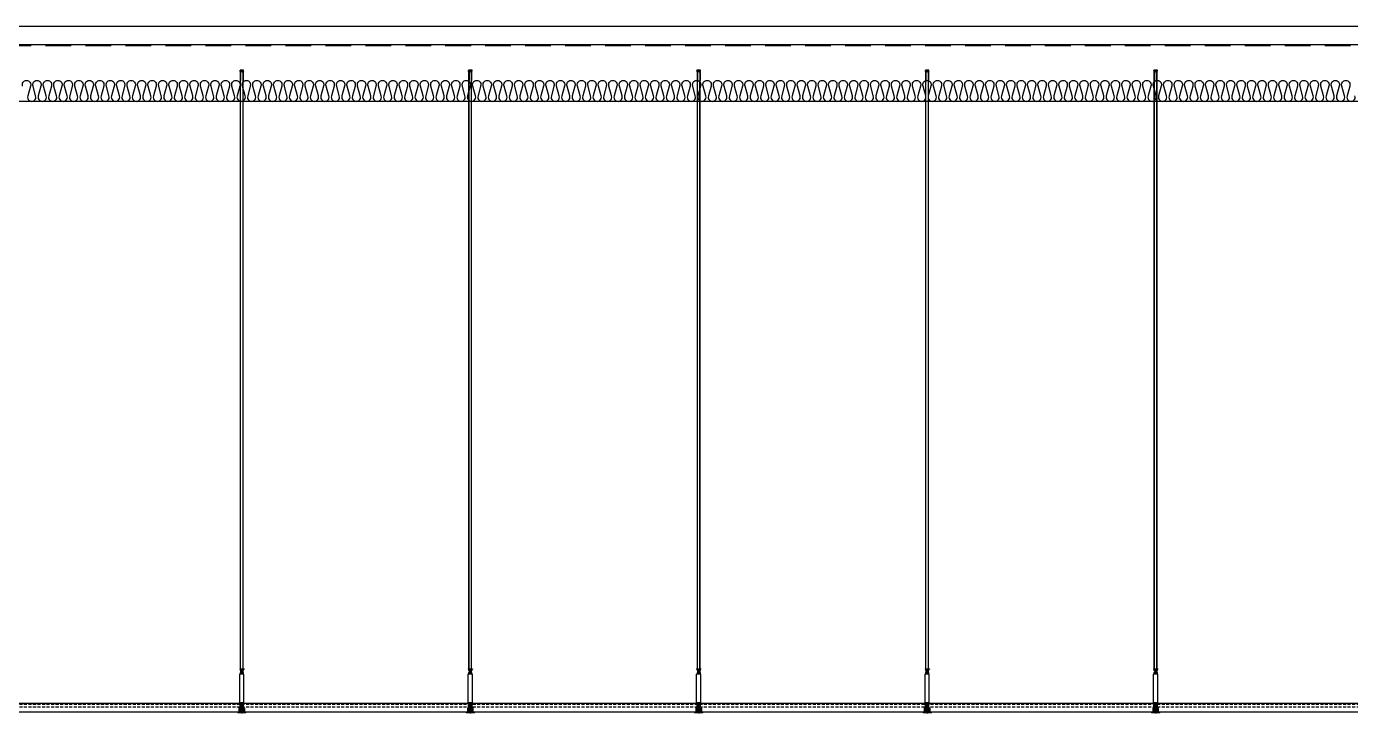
# Model space of a CAD drawing. Header units: millimetres. Extents: x 19868 to 801382, y -4805 to 85279.
# Drawn here: x 127798 to 134753, y 71371 to 74983 of the extents above; entities that cross this region are included whole.
import ezdxf

# ---------------------------------------------------------------- set-up
doc = ezdxf.new("R2010")
doc.units = ezdxf.units.MM
doc.header["$LTSCALE"] = 250
for name, pattern in [('A2', [8, 2, -2, 2, -2]), ('CENTER', [50.8, 31.75, -6.35, 6.35, -6.35]), ('CENTER2', [28.575, 19.05, -3.175, 3.175, -3.175]), ('HID', [2.8, 1.8, -1]), ('HIDDEN', [9.525, 6.35, -3.175])]:
    doc.linetypes.add(name, pattern=pattern)
for name, color, linetype in [('A-FIN-8', 8, 'Continuous'), ('A-HAT-WIREMESH', 9, 'g_mesh'), ('A-WP', 1, 'HID'), ('C-1', 252, 'Continuous'), ('C-HANGER', 8, 'Continuous'), ('C-HANGER-C', 8, 'Continuous'), ('C-sec', 252, 'Continuous'), ('C-STL4', 252, 'Continuous'), ('C-STL6', 8, 'Continuous'), ('C-T-BAR MAIN-', 252, 'Continuous'), ('C-삼성엔지니어링_CEILING', 252, 'Continuous'), ('C-압출', 252, 'Continuous'), ('ISL', 251, 'Continuous')]:
    doc.layers.add(name, color=color, linetype=linetype)
doc.layers.add('C-중심선', color=252, linetype='CENTER2', lineweight=20)
doc.styles.add('Gdim', font='')
doc.styles.get('Gdim').set_extended_font_data('Dotum')
doc.linetypes.add('g_mesh', pattern='A,10,-0.8,["X",Gdim,S=0.6,R=0,X=-0.15,Y=-0.3],-0.8', length=11.6)

# ---------------------------------------------------------------- blocks, each defined once
blk = doc.blocks.new('usgh')
at = {"layer": 'C-STL4'}
blk.add_lwpolyline([(1763311, 329517), (1763311, 329599), (1763381, 329599), (1763381, 329517)], close=True, dxfattribs=at)
at = {"layer": 'C-압출', "color": 252, "linetype": 'Continuous', "lineweight": 40, "extrusion": (0, 0, -1)}
for p, q in [((1763325, 329522), (1763320, 329517)), ((1763325, 329599), (1763322, 329596)), ((1763322, 329596), (1763325, 329592)), ((1763325, 329592), (1763322, 329588)), ((1763322, 329588), (1763325, 329584)), ((1763325, 329584), (1763322, 329580)), ((1763322, 329580), (1763325, 329576)), ((1763325, 329576), (1763322, 329572)), ((1763322, 329572), (1763325, 329568)), ((1763325, 329568), (1763322, 329565)), ((1763322, 329565), (1763325, 329561)), ((1763325, 329561), (1763322, 329557)), ((1763322, 329557), (1763325, 329553)), ((1763325, 329553), (1763322, 329549)), ((1763322, 329549), (1763325, 329545)), ((1763325, 329545), (1763322, 329541)), ((1763322, 329541), (1763325, 329538)), ((1763325, 329538), (1763322, 329534)), ((1763322, 329534), (1763325, 329530)), ((1763325, 329530), (1763322, 329526)), ((1763322, 329526), (1763325, 329522)), ((1763363, 329517), (1763368, 329522)), ((1763364, 329596), (1763368, 329599)), ((1763368, 329592), (1763364, 329596)), ((1763364, 329588), (1763368, 329592)), ((1763368, 329584), (1763364, 329588)), ((1763364, 329580), (1763368, 329584)), ((1763368, 329576), (1763364, 329580)), ((1763364, 329572), (1763368, 329576)), ((1763368, 329568), (1763364, 329572)), ((1763364, 329565), (1763368, 329568)), ((1763368, 329561), (1763364, 329565)), ((1763364, 329557), (1763368, 329561)), ((1763368, 329553), (1763364, 329557)), ((1763364, 329549), (1763368, 329553)), ((1763368, 329545), (1763364, 329549)), ((1763364, 329541), (1763368, 329545)), ((1763368, 329538), (1763364, 329541)), ((1763364, 329534), (1763368, 329538)), ((1763368, 329530), (1763364, 329534)), ((1763364, 329526), (1763368, 329530)), ((1763368, 329522), (1763364, 329526))]:
    blk.add_line(p, q, dxfattribs=at)
at = {"layer": 'C-중심선'}
blk.add_line((1763346, 329623), (1763346, 329480), dxfattribs=at)
blk = doc.blocks.new('r6okghj')
at = {"layer": 'C-삼성엔지니어링_CEILING'}
for p, q in [((1770244, 316436), (1770234, 316431)), ((1770244, 316390), (1770234, 316396)), ((1770344, 316436), (1770244, 316436)), ((1770253, 316436), (1770264, 316431)), ((1770253, 316390), (1770264, 316396)), ((1770274, 316436), (1770264, 316431)), ((1770264, 316396), (1770264, 316431)), ((1770274, 316390), (1770264, 316396)), ((1770314, 316436), (1770324, 316431)), ((1770314, 316390), (1770324, 316396)), ((1770334, 316436), (1770324, 316431)), ((1770324, 316396), (1770324, 316431)), ((1770334, 316390), (1770324, 316396)), ((1770344, 316436), (1770354, 316431)), ((1770344, 316390), (1770354, 316396))]:
    blk.add_line(p, q, dxfattribs=at)
for points in [[(1770234, 316431), (1770234, 316396)], [(1770244, 316390), (1770344, 316390)], [(1770354, 316396), (1770354, 316431)]]:
    blk.add_lwpolyline(points, dxfattribs=at)
blk = doc.blocks.new('격자틀-1')
at = {"layer": 'C-HANGER'}
for p, q in [((-16.4, 230.4), (6.3, 230.4)), ((-16.4, 230.4), (-16.4, 228.9)), ((-16.4, 228.9), (6.3, 228.9)), ((6.3, 230.4), (6.3, 228.9))]:
    blk.add_line(p, q, dxfattribs=at)
at = {"layer": 'C-HANGER-C'}
for p, q in [((-16.1, 52.1), (-16.1, 202)), ((6, 202), (-16.1, 202)), ((6, 52.1), (6, 202)), ((6, 52.1), (-16.1, 52.1))]:
    blk.add_line(p, q, dxfattribs=at)
at = {"layer": 'C-STL6', "linetype": 'CENTER2', "ltscale": 20}
blk.add_line((-5, 52.7), (-5, -5), dxfattribs=at)
at = {"layer": 'C-T-BAR MAIN-'}
blk.add_lwpolyline([(-14.3, 41.1), (-14.3, 52.1), (4.2, 52.1), (4.2, 41.1), (2.2, 41.1), (2.2, 50.1), (-12.3, 50.1), (-12.3, 41.1), (-14.3, 41.1)], dxfattribs=at)
at = {"layer": 'C-삼성엔지니어링_CEILING'}
for p, q in [((-12.4, 210.8), (-13.9, 209.9)), ((2.3, 210.8), (-12.4, 210.8)), ((-11.1, 210.8), (-9.5, 209.9)), ((-10.7, 220.3), (-2.2, 222)), ((-10.7, 220.3), (-9.9, 221.6)), ((-10.7, 218.1), (1, 220.5)), ((-10.7, 220.3), (-9.9, 219.4)), ((-10.7, 218.1), (-9.9, 219.4)), ((-10.7, 215.9), (1, 218.3)), ((-10.7, 218.1), (-9.9, 217.2)), ((-10.7, 215.9), (-9.9, 217.2)), ((-10.7, 213.7), (1, 216.1)), ((-10.7, 215.9), (-9.9, 215)), ((-10.7, 213.7), (-9.9, 215)), ((-10.7, 213.7), (-9.9, 212.8)), ((-10.4, 213.4), (-10.4, 210.8)), ((-10.3, 222), (-9.9, 221.6)), ((-9.9, 221.6), (-7.6, 222)), ((-9.9, 221.6), (-7.6, 222)), ((-9.9, 219.4), (-0.2, 221.3)), ((-9.9, 219.4), (-0.2, 221.3)), ((-9.9, 217.2), (-0.2, 219.1)), ((-9.9, 217.2), (-0.2, 219.1)), ((-9.9, 215), (-0.2, 216.9)), ((-9.9, 215), (-0.2, 216.9)), ((-9.9, 212.8), (-0.2, 214.7)), ((-9.9, 212.8), (-0.2, 214.7)), ((-8, 210.8), (-9.5, 209.9)), ((-9.5, 204.7), (-9.5, 209.9)), ((-2.1, 210.8), (-0.6, 209.9)), ((1, 210.8), (-0.6, 209.9)), ((-0.6, 204.7), (-0.6, 209.9)), ((-0.2, 221.3), (0.4, 222)), ((-0.2, 221.3), (1, 220.5)), ((-0.2, 219.1), (1, 220.5)), ((-0.2, 219.1), (1, 218.3)), ((-0.2, 216.9), (1, 218.3)), ((-0.2, 216.9), (1, 216.1)), ((-0.2, 214.7), (1, 216.1)), ((0.3, 215.3), (0.3, 210.8)), ((0.3, 215.3), (0.3, 210.8)), ((2.3, 210.8), (3.8, 209.9)), ((-14, 202), (-14, 203.8)), ((-12.4, 203.8), (-13.9, 204.7)), ((2.3, 203.8), (-12.4, 203.8)), ((-11.1, 203.8), (-9.5, 204.7)), ((-8, 203.8), (-9.5, 204.7)), ((-2.1, 203.8), (-0.6, 204.7)), ((1, 203.8), (-0.6, 204.7)), ((2.3, 203.8), (3.8, 204.7)), ((3.9, 202), (3.9, 203.8))]:
    blk.add_line(p, q, dxfattribs=at)
for points in [[(-13.9, 209.9), (-13.9, 204.7)], [(3.8, 204.7), (3.8, 209.9)], [(3.9, 203.8), (-14, 203.8)], [(-12.4, 203.8), (2.3, 203.8)]]:
    blk.add_lwpolyline(points, dxfattribs=at)
at = {"layer": 'C-압출', "linetype": 'Continuous', "lineweight": 40, "extrusion": (0, 0, -1)}
for p, q in [((-25.1, 0.3), (-25.1, 2.2)), ((-24.8, 2.5), (-12.6, 2.5)), ((-10.1, 0), (-24.8, 0)), ((-12.3, 2.8), (-12.3, 28.3)), ((-10.1, 50), (-8.3, 50)), ((-9.8, 19.7), (-9.8, 18.9)), ((-9.8, 18.9), (-9.2, 18.3)), ((-9.2, 18.3), (-9.8, 17.6)), ((-9.8, 17.6), (-9.2, 17)), ((-9.2, 17), (-9.8, 16.4)), ((-9.8, 16.4), (-9.2, 15.8)), ((-9.2, 15.8), (-9.8, 15.1)), ((-9.8, 15.1), (-9.2, 14.5)), ((-9.2, 14.5), (-9.8, 13.9)), ((-9.8, 13.9), (-9.2, 13.2)), ((-9.2, 13.2), (-9.8, 12.6)), ((-9.8, 12.6), (-9.2, 12)), ((-9.2, 12), (-9.8, 11.4)), ((-9.8, 11.4), (-9.2, 10.8)), ((-9.2, 10.8), (-9.8, 10.1)), ((-9.8, 10.1), (-9.2, 9.5)), ((-9.2, 9.5), (-9.8, 8.9)), ((-9.8, 8.9), (-9.2, 8.2)), ((-9.2, 8.2), (-9.8, 7.6)), ((-9.8, 7.6), (-9.2, 7)), ((-9.2, 7), (-9.8, 6.4)), ((-9.8, 6.4), (-9.2, 5.8)), ((-9.2, 5.8), (-9.8, 5.1)), ((-9.8, 5.1), (-9.2, 4.5)), ((-9.2, 4.5), (-9.8, 3.9)), ((-9.8, 3.9), (-9.2, 3.2)), ((-9.2, 3.2), (-9.8, 2.6)), ((-9.8, 2.6), (-9.2, 2)), ((-9.2, 2), (-9.8, 1.4)), ((-9.8, 1.4), (-9.8, 0.6)), ((-9.8, 0.6), (-9.8, 0.3)), ((-0.6, 20), (-9.5, 20)), ((-8.1, 49.7), (-8.1, 49.5)), ((-2, 49), (-2, 49.7)), ((-1.7, 50), (0.1, 50)), ((-0.9, 17.6), (-0.3, 18.3)), ((-0.3, 17), (-0.9, 17.6)), ((-0.9, 16.4), (-0.3, 17)), ((-0.3, 15.8), (-0.9, 16.4)), ((-0.9, 15.1), (-0.3, 15.8)), ((-0.3, 14.5), (-0.9, 15.1)), ((-0.9, 13.9), (-0.3, 14.5)), ((-0.3, 13.2), (-0.9, 13.9)), ((-0.9, 12.6), (-0.3, 13.2)), ((-0.3, 12), (-0.9, 12.6)), ((-0.9, 11.4), (-0.3, 12)), ((-0.3, 10.8), (-0.9, 11.4)), ((-0.9, 10.1), (-0.3, 10.8)), ((-0.3, 9.5), (-0.9, 10.1)), ((-0.9, 8.9), (-0.3, 9.5)), ((-0.3, 8.2), (-0.9, 8.9)), ((-0.9, 7.6), (-0.3, 8.2)), ((-0.3, 7), (-0.9, 7.6)), ((-0.9, 6.4), (-0.3, 7)), ((-0.3, 5.8), (-0.9, 6.4)), ((-0.9, 5.1), (-0.3, 5.8)), ((-0.3, 4.5), (-0.9, 5.1)), ((-0.9, 3.9), (-0.3, 4.5)), ((-0.3, 3.2), (-0.9, 3.9)), ((-0.9, 2.6), (-0.3, 3.2)), ((-0.3, 2), (-0.9, 2.6)), ((-0.9, 1.4), (-0.3, 2)), ((-0.3, 0.8), (-0.9, 1.4)), ((-0.3, 18.3), (-0.3, 19.7)), ((-0.3, 0.3), (-0.3, 0.8)), ((14.7, 0), (0, 0)), ((2.2, 28.3), (2.2, 2.8)), ((2.5, 2.5), (14.7, 2.5)), ((14.9, 2.2), (14.9, 0.3))]:
    blk.add_line(p, q, dxfattribs=at)
at = {"layer": 'C-압출', "linetype": 'Continuous', "lineweight": 40}
for p, q in [((-12.3, 28.3), (-12.3, 49.7)), ((-12, 50), (-8.3, 50)), ((-9.3, 31.3), (-9.3, 44.7)), ((-9, 45), (-8.3, 45)), ((-9, 31), (-1.1, 31)), ((-8.1, 49.7), (-8.1, 45.3)), ((-2, 49.7), (-2, 45.3)), ((-1.7, 50), (1.9, 50)), ((-1.7, 45), (-1.1, 45)), ((-0.8, 31.3), (-0.8, 44.7)), ((2.2, 28.3), (2.2, 49.7))]:
    blk.add_line(p, q, dxfattribs=at)
at = {"layer": 'C-압출', "linetype": 'Continuous', "lineweight": 40, "extrusion": (0, 0, -1)}
for centre, start, end in [((24.8, 0.3), 270, 0), ((12.6, 2.8), 180, 270), ((10.1, 0.3), 180, 270), ((9.5, 19.7), 0, 90), ((8.3, 49.7), 90, 180), ((1.7, 49.7), 0, 90), ((0.6, 19.7), 90, 180), ((0, 0.3), 270, 0), ((-2.5, 2.8), 270, 0), ((-14.7, 2.2), 90, 180), ((-14.7, 0.3), 180, 270)]:
    blk.add_arc(centre, 0.3, start, end, dxfattribs=at)
at = {"layer": 'C-압출', "linetype": 'Continuous', "lineweight": 40}
for centre, start, end in [((-12, 49.7), 90, 180), ((-9, 44.7), 90, 180), ((-9, 31.3), 180, 270), ((-8.3, 49.7), 0, 90), ((-8.3, 45.3), 270, 0), ((-1.7, 45.3), 180, 270), ((-1.1, 44.7), 0, 90), ((-1.1, 31.3), 270, 0), ((1.9, 49.7), 0, 90)]:
    blk.add_arc(centre, 0.3, start, end, dxfattribs=at)
at = {"layer": 'C-압출'}
blk.add_arc((-1.7, 49.7), 0.3, 90, 180, dxfattribs=at)
at = {"layer": 'C-중심선', "linetype": 'CENTER', "lineweight": 5}
blk.add_line((-14.5, 25.5), (4.4, 25.5), dxfattribs=at)
at = {"layer": 'C-HANGER-C'}
for name, p, xscale, yscale, zscale in [('r6okghj', (-263370.1, -46847), 0.1487691112046762, 0.1487691112046762, 0.1487691112046762), ('usgh', (-176673.6, -32977.4), 0.1001893939418906, 0.1001893939418906, 0.1001893939418906)]:
    blk.add_blockref(name, p, dxfattribs=dict(at, xscale=xscale, yscale=yscale, zscale=zscale))

msp = doc.modelspace()

# ---------------------------------------------------------------- linework, layer by layer
at = {"layer": 'A-FIN-8'}
msp.add_line((159320, 74886.9), (117956.4, 74886.9), dxfattribs=at)
at = {"layer": 'A-HAT-WIREMESH', "ltscale": 0.6}
msp.add_line((159330.2, 74982.9), (117946.2, 74982.9), dxfattribs=at)
at = {"layer": 'A-WP', "ltscale": 0.3}
msp.add_line((159323.1, 74881.9), (117953.4, 74881.9), dxfattribs=at)
at = {"layer": 'C-1', "linetype": 'A2'}
for p, q in [((128920.7, 74746.1), (128919.6, 74748.9)), ((128925.8, 74751.2), (128920.1, 74750)), ((128924.5, 74741.7), (128920.2, 74751.5)), ((128920.7, 74746.1), (128921.6, 74746.4)), ((128921.4, 74744.4), (128922.2, 74744.7)), ((128922.4, 74741.7), (128921.4, 74744.4)), ((128922.2, 74744.7), (128921.6, 74746.4)), ((128936.9, 74753.8), (128921.7, 74753.8)), ((128922.4, 74698.9), (128922.4, 74741.7)), ((128924.5, 74698.9), (128924.5, 74741.7)), ((128929.3, 74742.5), (128926.7, 74750.7)), ((128929.3, 74742.5), (128931.9, 74750.7)), ((128938.5, 74750), (128932.9, 74751.2)), ((128934.2, 74741.7), (128938.4, 74751.5)), ((128934.2, 74741.7), (128934.2, 74698.9)), ((128936.2, 74741.7), (128937.3, 74744.4)), ((128936.2, 74741.7), (128936.2, 74698.9)), ((128936.4, 74744.7), (128937, 74746.4)), ((128937.3, 74744.4), (128936.4, 74744.7)), ((128937.9, 74746.1), (128937, 74746.4)), ((128937.9, 74746.1), (128939, 74748.9)), ((130120.7, 74746.1), (130119.6, 74748.9)), ((130125.8, 74751.2), (130120.1, 74750)), ((130124.5, 74741.7), (130120.2, 74751.5)), ((130120.7, 74746.1), (130121.6, 74746.4)), ((130121.4, 74744.4), (130122.2, 74744.7)), ((130122.4, 74741.7), (130121.4, 74744.4)), ((130122.2, 74744.7), (130121.6, 74746.4)), ((130136.9, 74753.8), (130121.7, 74753.8)), ((130122.4, 74698.9), (130122.4, 74741.7)), ((130124.5, 74698.9), (130124.5, 74741.7)), ((130129.3, 74742.5), (130126.7, 74750.7)), ((130129.3, 74742.5), (130131.9, 74750.7)), ((130138.5, 74750), (130132.9, 74751.2)), ((130134.2, 74741.7), (130138.4, 74751.5)), ((130134.2, 74741.7), (130134.2, 74698.9)), ((130136.2, 74741.7), (130137.3, 74744.4)), ((130136.2, 74741.7), (130136.2, 74698.9)), ((130136.4, 74744.7), (130137, 74746.4)), ((130137.3, 74744.4), (130136.4, 74744.7)), ((130137.9, 74746.1), (130137, 74746.4)), ((130137.9, 74746.1), (130139, 74748.9)), ((131320.7, 74746.1), (131319.6, 74748.9)), ((131325.8, 74751.2), (131320.1, 74750)), ((131324.5, 74741.7), (131320.2, 74751.5)), ((131320.7, 74746.1), (131321.6, 74746.4)), ((131321.4, 74744.4), (131322.2, 74744.7)), ((131322.4, 74741.7), (131321.4, 74744.4)), ((131322.2, 74744.7), (131321.6, 74746.4)), ((131336.9, 74753.8), (131321.7, 74753.8)), ((131322.4, 74698.9), (131322.4, 74741.7)), ((131324.5, 74698.9), (131324.5, 74741.7)), ((131329.3, 74742.5), (131326.7, 74750.7)), ((131329.3, 74742.5), (131331.9, 74750.7)), ((131338.5, 74750), (131332.9, 74751.2)), ((131334.2, 74741.7), (131338.4, 74751.5)), ((131334.2, 74741.7), (131334.2, 74698.9)), ((131336.2, 74741.7), (131337.3, 74744.4)), ((131336.2, 74741.7), (131336.2, 74698.9)), ((131336.4, 74744.7), (131337, 74746.4)), ((131337.3, 74744.4), (131336.4, 74744.7)), ((131337.9, 74746.1), (131337, 74746.4)), ((131337.9, 74746.1), (131339, 74748.9)), ((132520.7, 74746.1), (132519.6, 74748.9)), ((132525.8, 74751.2), (132520.1, 74750)), ((132524.5, 74741.7), (132520.2, 74751.5)), ((132520.7, 74746.1), (132521.6, 74746.4)), ((132521.4, 74744.4), (132522.2, 74744.7)), ((132522.4, 74741.7), (132521.4, 74744.4)), ((132522.2, 74744.7), (132521.6, 74746.4)), ((132536.9, 74753.8), (132521.7, 74753.8)), ((132522.4, 74698.9), (132522.4, 74741.7)), ((132524.5, 74698.9), (132524.5, 74741.7)), ((132529.3, 74742.5), (132526.7, 74750.7)), ((132529.3, 74742.5), (132531.9, 74750.7)), ((132538.5, 74750), (132532.9, 74751.2)), ((132534.2, 74741.7), (132538.4, 74751.5)), ((132534.2, 74741.7), (132534.2, 74698.9)), ((132536.2, 74741.7), (132537.3, 74744.4)), ((132536.2, 74741.7), (132536.2, 74698.9)), ((132536.4, 74744.7), (132537, 74746.4)), ((132537.3, 74744.4), (132536.4, 74744.7)), ((132537.9, 74746.1), (132537, 74746.4)), ((132537.9, 74746.1), (132539, 74748.9)), ((133720.7, 74746.1), (133719.6, 74748.9)), ((133725.8, 74751.2), (133720.1, 74750)), ((133724.5, 74741.7), (133720.2, 74751.5)), ((133720.7, 74746.1), (133721.6, 74746.4)), ((133721.4, 74744.4), (133722.2, 74744.7)), ((133722.4, 74741.7), (133721.4, 74744.4)), ((133722.2, 74744.7), (133721.6, 74746.4)), ((133736.9, 74753.8), (133721.7, 74753.8)), ((133722.4, 74698.9), (133722.4, 74741.7)), ((133724.5, 74698.9), (133724.5, 74741.7)), ((133729.3, 74742.5), (133726.7, 74750.7)), ((133729.3, 74742.5), (133731.9, 74750.7)), ((133738.5, 74750), (133732.9, 74751.2)), ((133734.2, 74741.7), (133738.4, 74751.5)), ((133734.2, 74741.7), (133734.2, 74698.9)), ((133736.2, 74741.7), (133737.3, 74744.4)), ((133736.2, 74741.7), (133736.2, 74698.9)), ((133736.4, 74744.7), (133737, 74746.4)), ((133737.3, 74744.4), (133736.4, 74744.7)), ((133737.9, 74746.1), (133737, 74746.4)), ((133737.9, 74746.1), (133739, 74748.9))]:
    msp.add_line(p, q, dxfattribs=at)
for centre, radius, start, end in [((128920.3, 74749.2), 0.808, 102.52881, 201.80141), ((128921.7, 74752.2), 1.62, 90, 203.42869), ((128925.9, 74750.4), 0.808, 17.65012, 102.52881), ((128932.7, 74750.4), 0.808, 77.47119, 162.34988), ((128936.9, 74752.2), 1.62, 336.57131, 90), ((128938.3, 74749.2), 0.808, 338.19859, 77.47119), ((130120.3, 74749.2), 0.808, 102.52881, 201.80141), ((130121.7, 74752.2), 1.62, 90, 203.42869), ((130125.9, 74750.4), 0.808, 17.65012, 102.52881), ((130132.7, 74750.4), 0.808, 77.47119, 162.34988), ((130136.9, 74752.2), 1.62, 336.57131, 90), ((130138.3, 74749.2), 0.808, 338.19859, 77.47119), ((131320.3, 74749.2), 0.808, 102.52881, 201.80141), ((131321.7, 74752.2), 1.62, 90, 203.42869), ((131325.9, 74750.4), 0.808, 17.65012, 102.52881), ((131332.7, 74750.4), 0.808, 77.47119, 162.34988), ((131336.9, 74752.2), 1.62, 336.57131, 90), ((131338.3, 74749.2), 0.808, 338.19859, 77.47119), ((132520.3, 74749.2), 0.808, 102.52881, 201.80141), ((132521.7, 74752.2), 1.62, 90, 203.42869), ((132525.9, 74750.4), 0.808, 17.65012, 102.52881), ((132532.7, 74750.4), 0.808, 77.47119, 162.34988), ((132536.9, 74752.2), 1.62, 336.57131, 90), ((132538.3, 74749.2), 0.808, 338.19859, 77.47119), ((133720.3, 74749.2), 0.808, 102.52881, 201.80141), ((133721.7, 74752.2), 1.62, 90, 203.42869), ((133725.9, 74750.4), 0.808, 17.65012, 102.52881), ((133732.7, 74750.4), 0.808, 77.47119, 162.34988), ((133736.9, 74752.2), 1.62, 336.57131, 90), ((133738.3, 74749.2), 0.808, 338.19859, 77.47119)]:
    msp.add_arc(centre, radius, start, end, dxfattribs=at)
at = {"layer": 'C-HANGER'}
for p, q in [((128922.1, 71606.9), (128922.1, 74698.9)), ((128923, 71606.9), (128923, 74698.9)), ((128935.6, 71606.9), (128935.6, 74698.9)), ((128936.5, 71606.9), (128936.5, 74698.9)), ((130122.1, 71606.9), (130122.1, 74698.9)), ((130123, 71606.9), (130123, 74698.9)), ((130135.6, 71606.9), (130135.6, 74698.9)), ((130136.5, 71606.9), (130136.5, 74698.9)), ((131322.1, 71606.9), (131322.1, 74698.9)), ((131323, 71606.9), (131323, 74698.9)), ((131335.6, 71606.9), (131335.6, 74698.9)), ((131336.5, 71606.9), (131336.5, 74698.9)), ((132522.1, 71606.9), (132522.1, 74698.9)), ((132523, 71606.9), (132523, 74698.9)), ((132535.6, 71606.9), (132535.6, 74698.9)), ((132536.5, 71606.9), (132536.5, 74698.9)), ((133722.1, 71606.9), (133722.1, 74698.9)), ((133723, 71606.9), (133723, 74698.9)), ((133735.6, 71606.9), (133735.6, 74698.9)), ((133736.5, 71606.9), (133736.5, 74698.9))]:
    msp.add_line(p, q, dxfattribs=at)
at = {"layer": 'C-sec'}
for points in [[(127743.3, 71379.7), (128915.4, 71379.7, 0.361786), (128915.6, 71380), (128915.6, 71401.7), (128916.3, 71401.7), (128916.3, 71379.2, -0.414214), (128916, 71378.9), (127742.6, 71378.9, -0.414214), (127742.3, 71379.2), (127742.3, 71401.7), (127743, 71401.7), (127743, 71380, 0.414214), (127743.3, 71379.7)], [(128943.3, 71379.7), (130115.4, 71379.7, 0.361786), (130115.6, 71380), (130115.6, 71401.7), (130116.3, 71401.7), (130116.3, 71379.2, -0.414214), (130116, 71378.9), (128942.6, 71378.9, -0.414214), (128942.3, 71379.2), (128942.3, 71401.7), (128943, 71401.7), (128943, 71380, 0.414214), (128943.3, 71379.7)], [(130143.3, 71379.7), (131315.4, 71379.7, 0.361786), (131315.6, 71380), (131315.6, 71401.7), (131316.3, 71401.7), (131316.3, 71379.2, -0.414214), (131316, 71378.9), (130142.6, 71378.9, -0.414214), (130142.3, 71379.2), (130142.3, 71401.7), (130143, 71401.7), (130143, 71380, 0.414214), (130143.3, 71379.7)], [(131343.3, 71379.7), (132515.4, 71379.7, 0.361786), (132515.6, 71380), (132515.6, 71401.7), (132516.3, 71401.7), (132516.3, 71379.2, -0.414214), (132516, 71378.9), (131342.6, 71378.9, -0.414214), (131342.3, 71379.2), (131342.3, 71401.7), (131343, 71401.7), (131343, 71380, 0.414214), (131343.3, 71379.7)], [(132543.3, 71379.7), (133715.4, 71379.7, 0.361786), (133715.6, 71380), (133715.6, 71401.7), (133716.3, 71401.7), (133716.3, 71379.2, -0.414214), (133716, 71378.9), (132542.6, 71378.9, -0.414214), (132542.3, 71379.2), (132542.3, 71401.7), (132543, 71401.7), (132543, 71380, 0.414214), (132543.3, 71379.7)], [(133743.3, 71379.7), (134915.4, 71379.7, 0.361786), (134915.6, 71380), (134915.6, 71401.7), (134916.3, 71401.7), (134916.3, 71379.2, -0.414214), (134916, 71378.9), (133742.6, 71378.9, -0.414214), (133742.3, 71379.2), (133742.3, 71401.7), (133743, 71401.7), (133743, 71380, 0.414214), (133743.3, 71379.7)]]:
    msp.add_lwpolyline(points, format="xyb", dxfattribs=at)
at = {"layer": 'C-STL6'}
msp.add_line((123260.2, 71426.4), (138516.3, 71426.4), dxfattribs=at)
at = {"layer": 'C-STL6', "linetype": 'HIDDEN', "ltscale": 0.01}
for p, q in [((123260.2, 71421.5), (138516.3, 71421.5)), ((123260.2, 71407.5), (138516.3, 71407.5))]:
    msp.add_line(p, q, dxfattribs=at)
at = {"layer": 'ISL'}
msp.add_lwpolyline([(127777.6, 74669.1, -0.524856), (127798.2, 74698.9, -0.524856), (127818.8, 74669.1), (127805.1, 74618.7, 1.449198), (127846.3, 74618.7), (127832.6, 74669.1, -0.524856), (127853.2, 74698.9, -0.524856), (127873.8, 74669.1), (127860.1, 74618.7, 1.449198), (127901.3, 74618.7), (127887.6, 74669.1, -0.524856), (127908.2, 74698.9, -0.524856), (127928.8, 74669.1), (127915.1, 74618.7, 1.449198), (127956.3, 74618.7), (127942.6, 74669.1, -0.524856), (127963.2, 74698.9, -0.524856), (127983.8, 74669.1), (127970.1, 74618.7, 1.449198), (128011.3, 74618.7), (127997.6, 74669.1, -0.524856), (128018.2, 74698.9, -0.524856), (128038.8, 74669.1), (128025.1, 74618.7, 1.449198), (128066.3, 74618.7), (128052.6, 74669.1, -0.524856), (128073.2, 74698.9, -0.524856), (128093.8, 74669.1), (128080.1, 74618.7, 1.449198), (128121.3, 74618.7), (128107.6, 74669.1, -0.524856), (128128.2, 74698.9, -0.524856), (128148.8, 74669.1), (128135.1, 74618.7, 1.449198), (128176.3, 74618.7), (128162.6, 74669.1, -0.524856), (128183.2, 74698.9, -0.524856), (128203.8, 74669.1), (128190.1, 74618.7, 1.449198), (128231.3, 74618.7), (128217.6, 74669.1, -0.524856), (128238.2, 74698.9, -0.524856), (128258.8, 74669.1), (128245.1, 74618.7, 1.449198), (128286.3, 74618.7), (128272.6, 74669.1, -0.524856), (128293.2, 74698.9, -0.524856), (128313.8, 74669.1), (128300.1, 74618.7, 1.449198), (128341.3, 74618.7), (128327.6, 74669.1, -0.524856), (128348.2, 74698.9, -0.524856), (128368.8, 74669.1), (128355.1, 74618.7, 1.449198), (128396.3, 74618.7), (128382.6, 74669.1, -0.524856), (128403.2, 74698.9, -0.524856), (128423.8, 74669.1), (128410.1, 74618.7, 1.449198), (128451.3, 74618.7), (128437.6, 74669.1, -0.524856), (128458.2, 74698.9, -0.524856), (128478.8, 74669.1), (128465.1, 74618.7, 1.449198), (128506.3, 74618.7), (128492.6, 74669.1, -0.524856), (128513.2, 74698.9, -0.524856), (128533.8, 74669.1), (128520.1, 74618.7, 1.449198), (128561.3, 74618.7), (128547.6, 74669.1, -0.524856), (128568.2, 74698.9, -0.524856), (128588.8, 74669.1), (128575.1, 74618.7, 1.449198), (128616.3, 74618.7), (128602.6, 74669.1, -0.524856), (128623.2, 74698.9, -0.524856), (128643.8, 74669.1), (128630.1, 74618.7, 1.449198), (128671.3, 74618.7), (128657.6, 74669.1, -0.524856), (128678.2, 74698.9, -0.524856), (128698.8, 74669.1), (128685.1, 74618.7, 1.449198), (128726.3, 74618.7), (128712.6, 74669.1, -0.524856), (128733.2, 74698.9, -0.524856), (128753.8, 74669.1), (128740.1, 74618.7, 1.449198), (128781.3, 74618.7), (128767.6, 74669.1, -0.524856), (128788.2, 74698.9, -0.524856), (128808.8, 74669.1), (128795.1, 74618.7, 1.449198), (128836.3, 74618.7), (128822.6, 74669.1, -0.524856), (128843.2, 74698.9, -0.524856), (128863.8, 74669.1), (128850.1, 74618.7, 1.449198), (128891.3, 74618.7), (128877.6, 74669.1, -0.524856), (128898.2, 74698.9, -0.524856), (128918.8, 74669.1), (128905.1, 74618.7, 1.449198), (128946.3, 74618.7), (128932.6, 74669.1, -0.524856), (128953.2, 74698.9, -0.524856), (128973.8, 74669.1), (128960.1, 74618.7, 1.449198), (129001.3, 74618.7), (128987.6, 74669.1, -0.524856), (129008.2, 74698.9, -0.524856), (129028.8, 74669.1), (129015.1, 74618.7, 1.449198), (129056.3, 74618.7), (129042.6, 74669.1, -0.524856), (129063.2, 74698.9, -0.524856), (129083.8, 74669.1), (129070.1, 74618.7, 1.449198), (129111.3, 74618.7), (129097.6, 74669.1, -0.524856), (129118.2, 74698.9, -0.524856), (129138.8, 74669.1), (129125.1, 74618.7, 1.449198), (129166.3, 74618.7), (129152.6, 74669.1, -0.524856), (129173.2, 74698.9, -0.524856), (129193.8, 74669.1), (129180.1, 74618.7, 1.449198), (129221.3, 74618.7), (129207.6, 74669.1, -0.524856), (129228.2, 74698.9, -0.524856), (129248.8, 74669.1), (129235.1, 74618.7, 1.449198), (129276.3, 74618.7), (129262.6, 74669.1, -0.524856), (129283.2, 74698.9, -0.524856), (129303.8, 74669.1), (129290.1, 74618.7, 1.449198), (129331.3, 74618.7), (129317.6, 74669.1, -0.524856), (129338.2, 74698.9, -0.524856), (129358.8, 74669.1), (129345.1, 74618.7, 1.449198), (129386.3, 74618.7), (129372.6, 74669.1, -0.524856), (129393.2, 74698.9, -0.524856), (129413.8, 74669.1), (129400.1, 74618.7, 1.449198), (129441.3, 74618.7), (129427.6, 74669.1, -0.524856), (129448.2, 74698.9, -0.524856), (129468.8, 74669.1), (129455.1, 74618.7, 1.449198), (129496.3, 74618.7), (129482.6, 74669.1, -0.524856), (129503.2, 74698.9, -0.524856), (129523.8, 74669.1), (129510.1, 74618.7, 1.449198), (129551.3, 74618.7), (129537.6, 74669.1, -0.524856), (129558.2, 74698.9, -0.524856), (129578.8, 74669.1), (129565.1, 74618.7, 1.449198), (129606.3, 74618.7), (129592.6, 74669.1, -0.524856), (129613.2, 74698.9, -0.524856), (129633.8, 74669.1), (129620.1, 74618.7, 1.449198), (129661.3, 74618.7), (129647.6, 74669.1, -0.524856), (129668.2, 74698.9, -0.524856), (129688.8, 74669.1), (129675.1, 74618.7, 1.449198), (129716.3, 74618.7), (129702.6, 74669.1, -0.524856), (129723.2, 74698.9, -0.524856), (129743.8, 74669.1), (129730.1, 74618.7, 1.449198), (129771.3, 74618.7), (129757.6, 74669.1, -0.524856), (129778.2, 74698.9, -0.524856), (129798.8, 74669.1), (129785.1, 74618.7, 1.449198), (129826.3, 74618.7), (129812.6, 74669.1, -0.524856), (129833.2, 74698.9, -0.524856), (129853.8, 74669.1), (129840.1, 74618.7, 1.449198), (129881.3, 74618.7), (129867.6, 74669.1, -0.524856), (129888.2, 74698.9, -0.524856), (129908.8, 74669.1), (129895.1, 74618.7, 1.449198), (129936.3, 74618.7), (129922.6, 74669.1, -0.524856), (129943.2, 74698.9, -0.524856), (129963.8, 74669.1), (129950.1, 74618.7, 1.449198), (129991.3, 74618.7), (129977.6, 74669.1, -0.524856), (129998.2, 74698.9, -0.524856), (130018.8, 74669.1), (130005.1, 74618.7, 1.449198), (130046.3, 74618.7), (130032.6, 74669.1, -0.524856), (130053.2, 74698.9, -0.524856), (130073.8, 74669.1), (130060.1, 74618.7, 1.449198), (130101.3, 74618.7), (130087.6, 74669.1, -0.524856), (130108.2, 74698.9, -0.524856), (130128.8, 74669.1), (130115.1, 74618.7, 1.449198), (130156.3, 74618.7), (130142.6, 74669.1, -0.524856), (130163.2, 74698.9, -0.524856), (130183.8, 74669.1), (130170.1, 74618.7, 1.449198), (130211.3, 74618.7), (130197.6, 74669.1, -0.524856), (130218.2, 74698.9, -0.524856), (130238.8, 74669.1), (130225.1, 74618.7, 1.449198), (130266.3, 74618.7), (130252.6, 74669.1, -0.524856), (130273.2, 74698.9, -0.524856), (130293.8, 74669.1), (130280.1, 74618.7, 1.449198), (130321.3, 74618.7), (130307.6, 74669.1, -0.524856), (130328.2, 74698.9, -0.524856), (130348.8, 74669.1), (130335.1, 74618.7, 1.449198), (130376.3, 74618.7), (130362.6, 74669.1, -0.524856), (130383.2, 74698.9, -0.524856), (130403.8, 74669.1), (130390.1, 74618.7, 1.449198), (130431.3, 74618.7), (130417.6, 74669.1, -0.524856), (130438.2, 74698.9, -0.524856), (130458.8, 74669.1), (130445.1, 74618.7, 1.449198), (130486.3, 74618.7), (130472.6, 74669.1, -0.524856), (130493.2, 74698.9, -0.524856), (130513.8, 74669.1), (130500.1, 74618.7, 1.449198), (130541.3, 74618.7), (130527.6, 74669.1, -0.524856), (130548.2, 74698.9, -0.524856), (130568.8, 74669.1), (130555.1, 74618.7, 1.449198), (130596.3, 74618.7), (130582.6, 74669.1, -0.524856), (130603.2, 74698.9, -0.524856), (130623.8, 74669.1), (130610.1, 74618.7, 1.449198), (130651.3, 74618.7), (130637.6, 74669.1, -0.524856), (130658.2, 74698.9, -0.524856), (130678.8, 74669.1), (130665.1, 74618.7, 1.449198), (130706.3, 74618.7), (130692.6, 74669.1, -0.524856), (130713.2, 74698.9, -0.524856), (130733.8, 74669.1), (130720.1, 74618.7, 1.449198), (130761.3, 74618.7), (130747.6, 74669.1, -0.524856), (130768.2, 74698.9, -0.524856), (130788.8, 74669.1), (130775.1, 74618.7, 1.449198), (130816.3, 74618.7), (130802.6, 74669.1, -0.524856), (130823.2, 74698.9, -0.524856), (130843.8, 74669.1), (130830.1, 74618.7, 1.449198), (130871.3, 74618.7), (130857.6, 74669.1, -0.524856), (130878.2, 74698.9, -0.524856), (130898.8, 74669.1), (130885.1, 74618.7, 1.449198), (130926.3, 74618.7), (130912.6, 74669.1, -0.524856), (130933.2, 74698.9, -0.524856), (130953.8, 74669.1), (130940.1, 74618.7, 1.449198), (130981.3, 74618.7), (130967.6, 74669.1, -0.524856), (130988.2, 74698.9, -0.524856), (131008.8, 74669.1), (130995.1, 74618.7, 1.449198), (131036.3, 74618.7), (131022.6, 74669.1, -0.524856), (131043.2, 74698.9, -0.524856), (131063.8, 74669.1), (131050.1, 74618.7, 1.449198), (131091.3, 74618.7), (131077.6, 74669.1, -0.524856), (131098.2, 74698.9, -0.524856), (131118.8, 74669.1), (131105.1, 74618.7, 1.449198), (131146.3, 74618.7), (131132.6, 74669.1, -0.524856), (131153.2, 74698.9, -0.524856), (131173.8, 74669.1), (131160.1, 74618.7, 1.449198), (131201.3, 74618.7), (131187.6, 74669.1, -0.524856), (131208.2, 74698.9, -0.524856), (131228.8, 74669.1), (131215.1, 74618.7, 1.449198), (131256.3, 74618.7), (131242.6, 74669.1, -0.524856), (131263.2, 74698.9, -0.524856), (131283.8, 74669.1), (131270.1, 74618.7, 1.449198), (131311.3, 74618.7), (131297.6, 74669.1, -0.524856), (131318.2, 74698.9, -0.524856), (131338.8, 74669.1), (131325.1, 74618.7, 1.449198), (131366.3, 74618.7), (131352.6, 74669.1, -0.524856), (131373.2, 74698.9, -0.524856), (131393.8, 74669.1), (131380.1, 74618.7, 1.449198), (131421.3, 74618.7), (131407.6, 74669.1, -0.524856), (131428.2, 74698.9, -0.524856), (131448.8, 74669.1), (131435.1, 74618.7, 1.449198), (131476.3, 74618.7), (131462.6, 74669.1, -0.524856), (131483.2, 74698.9, -0.524856), (131503.8, 74669.1), (131490.1, 74618.7, 1.449198), (131531.3, 74618.7), (131517.6, 74669.1, -0.524856), (131538.2, 74698.9, -0.524856), (131558.8, 74669.1), (131545.1, 74618.7, 1.449198), (131586.3, 74618.7), (131572.6, 74669.1, -0.524856), (131593.2, 74698.9, -0.524856), (131613.8, 74669.1), (131600.1, 74618.7, 1.449198), (131641.3, 74618.7), (131627.6, 74669.1, -0.524856), (131648.2, 74698.9, -0.524856), (131668.8, 74669.1), (131655.1, 74618.7, 1.449198), (131696.3, 74618.7), (131682.6, 74669.1, -0.524856), (131703.2, 74698.9, -0.524856), (131723.8, 74669.1), (131710.1, 74618.7, 1.449198), (131751.3, 74618.7), (131737.6, 74669.1, -0.524856), (131758.2, 74698.9, -0.524856), (131778.8, 74669.1), (131765.1, 74618.7, 1.449198), (131806.3, 74618.7), (131792.6, 74669.1, -0.524856), (131813.2, 74698.9, -0.524856), (131833.8, 74669.1), (131820.1, 74618.7, 1.449198), (131861.3, 74618.7), (131847.6, 74669.1, -0.524856), (131868.2, 74698.9, -0.524856), (131888.8, 74669.1), (131875.1, 74618.7, 1.449198), (131916.3, 74618.7), (131902.6, 74669.1, -0.524856), (131923.2, 74698.9, -0.524856), (131943.8, 74669.1), (131930.1, 74618.7, 1.449198), (131971.3, 74618.7), (131957.6, 74669.1, -0.524856), (131978.2, 74698.9, -0.524856), (131998.8, 74669.1), (131985.1, 74618.7, 1.449198), (132026.3, 74618.7), (132012.6, 74669.1, -0.524856), (132033.2, 74698.9, -0.524856), (132053.8, 74669.1), (132040.1, 74618.7, 1.449198), (132081.3, 74618.7), (132067.6, 74669.1, -0.524856), (132088.2, 74698.9, -0.524856), (132108.8, 74669.1), (132095.1, 74618.7, 1.449198), (132136.3, 74618.7), (132122.6, 74669.1, -0.524856), (132143.2, 74698.9, -0.524856), (132163.8, 74669.1), (132150.1, 74618.7, 1.449198), (132191.3, 74618.7), (132177.6, 74669.1, -0.524856), (132198.2, 74698.9, -0.524856), (132218.8, 74669.1), (132205.1, 74618.7, 1.449198), (132246.3, 74618.7), (132232.6, 74669.1, -0.524856), (132253.2, 74698.9, -0.524856), (132273.8, 74669.1), (132260.1, 74618.7, 1.449198), (132301.3, 74618.7), (132287.6, 74669.1, -0.524856), (132308.2, 74698.9, -0.524856), (132328.8, 74669.1), (132315.1, 74618.7, 1.449198), (132356.3, 74618.7), (132342.6, 74669.1, -0.524856), (132363.2, 74698.9, -0.524856), (132383.8, 74669.1), (132370.1, 74618.7, 1.449198), (132411.3, 74618.7), (132397.6, 74669.1, -0.524856), (132418.2, 74698.9, -0.524856), (132438.8, 74669.1), (132425.1, 74618.7, 1.449198), (132466.3, 74618.7), (132452.6, 74669.1, -0.524856), (132473.2, 74698.9, -0.524856), (132493.8, 74669.1), (132480.1, 74618.7, 1.449198), (132521.3, 74618.7), (132507.6, 74669.1, -0.524856), (132528.2, 74698.9, -0.524856), (132548.8, 74669.1), (132535.1, 74618.7, 1.449198), (132576.3, 74618.7), (132562.6, 74669.1, -0.524856), (132583.2, 74698.9, -0.524856), (132603.8, 74669.1), (132590.1, 74618.7, 1.449198), (132631.3, 74618.7), (132617.6, 74669.1, -0.524856), (132638.2, 74698.9, -0.524856), (132658.8, 74669.1), (132645.1, 74618.7, 1.449198), (132686.3, 74618.7), (132672.6, 74669.1, -0.524856), (132693.2, 74698.9, -0.524856), (132713.8, 74669.1), (132700.1, 74618.7, 1.449198), (132741.3, 74618.7), (132727.6, 74669.1, -0.524856), (132748.2, 74698.9, -0.524856), (132768.8, 74669.1), (132755.1, 74618.7, 1.449198), (132796.3, 74618.7), (132782.6, 74669.1, -0.524856), (132803.2, 74698.9, -0.524856), (132823.8, 74669.1), (132810.1, 74618.7, 1.449198), (132851.3, 74618.7), (132837.6, 74669.1, -0.524856), (132858.2, 74698.9, -0.524856), (132878.8, 74669.1), (132865.1, 74618.7, 1.449198), (132906.3, 74618.7), (132892.6, 74669.1, -0.524856), (132913.2, 74698.9, -0.524856), (132933.8, 74669.1), (132920.1, 74618.7, 1.449198), (132961.3, 74618.7), (132947.6, 74669.1, -0.524856), (132968.2, 74698.9, -0.524856), (132988.8, 74669.1), (132975.1, 74618.7, 1.449198), (133016.3, 74618.7), (133002.6, 74669.1, -0.524856), (133023.2, 74698.9, -0.524856), (133043.8, 74669.1), (133030.1, 74618.7, 1.449198), (133071.3, 74618.7), (133057.6, 74669.1, -0.524856), (133078.2, 74698.9, -0.524856), (133098.8, 74669.1), (133085.1, 74618.7, 1.449198), (133126.3, 74618.7), (133112.6, 74669.1, -0.524856), (133133.2, 74698.9, -0.524856), (133153.8, 74669.1), (133140.1, 74618.7, 1.449198), (133181.3, 74618.7), (133167.6, 74669.1, -0.524856), (133188.2, 74698.9, -0.524856), (133208.8, 74669.1), (133195.1, 74618.7, 1.449198), (133236.3, 74618.7), (133222.6, 74669.1, -0.524856), (133243.2, 74698.9, -0.524856), (133263.8, 74669.1), (133250.1, 74618.7, 1.449198), (133291.3, 74618.7), (133277.6, 74669.1, -0.524856), (133298.2, 74698.9, -0.524856), (133318.8, 74669.1), (133305.1, 74618.7, 1.449198), (133346.3, 74618.7), (133332.6, 74669.1, -0.524856), (133353.2, 74698.9, -0.524856), (133373.8, 74669.1), (133360.1, 74618.7, 1.449198), (133401.3, 74618.7), (133387.6, 74669.1, -0.524856), (133408.2, 74698.9, -0.524856), (133428.8, 74669.1), (133415.1, 74618.7, 1.449198), (133456.3, 74618.7), (133442.6, 74669.1, -0.524856), (133463.2, 74698.9, -0.524856), (133483.8, 74669.1), (133470.1, 74618.7, 1.449198), (133511.3, 74618.7), (133497.6, 74669.1, -0.524856), (133518.2, 74698.9, -0.524856), (133538.8, 74669.1), (133525.1, 74618.7, 1.449198), (133566.3, 74618.7), (133552.6, 74669.1, -0.524856), (133573.2, 74698.9, -0.524856), (133593.8, 74669.1), (133580.1, 74618.7, 1.449198), (133621.3, 74618.7), (133607.6, 74669.1, -0.524856), (133628.2, 74698.9, -0.524856), (133648.8, 74669.1), (133635.1, 74618.7, 1.449198), (133676.3, 74618.7), (133662.6, 74669.1, -0.524856), (133683.2, 74698.9, -0.524856), (133703.8, 74669.1), (133690.1, 74618.7, 1.449198), (133731.3, 74618.7), (133717.6, 74669.1, -0.524856), (133738.2, 74698.9, -0.524856), (133758.8, 74669.1), (133745.1, 74618.7, 1.449198), (133786.3, 74618.7), (133772.6, 74669.1, -0.524856), (133793.2, 74698.9, -0.524856), (133813.8, 74669.1), (133800.1, 74618.7, 1.449198), (133841.3, 74618.7), (133827.6, 74669.1, -0.524856), (133848.2, 74698.9, -0.524856), (133868.8, 74669.1), (133855.1, 74618.7, 1.449198), (133896.3, 74618.7), (133882.6, 74669.1, -0.524856), (133903.2, 74698.9, -0.524856), (133923.8, 74669.1), (133910.1, 74618.7, 1.449198), (133951.3, 74618.7), (133937.6, 74669.1, -0.524856), (133958.2, 74698.9, -0.524856), (133978.8, 74669.1), (133965.1, 74618.7, 1.449198), (134006.3, 74618.7), (133992.6, 74669.1, -0.524856), (134013.2, 74698.9, -0.524856), (134033.8, 74669.1), (134020.1, 74618.7, 1.449198), (134061.3, 74618.7), (134047.6, 74669.1, -0.524856), (134068.2, 74698.9, -0.524856), (134088.8, 74669.1), (134075.1, 74618.7, 1.449198), (134116.3, 74618.7), (134102.6, 74669.1, -0.524856), (134123.2, 74698.9, -0.524856), (134143.8, 74669.1), (134130.1, 74618.7, 1.449198), (134171.3, 74618.7), (134157.6, 74669.1, -0.524856), (134178.2, 74698.9, -0.524856), (134198.8, 74669.1), (134185.1, 74618.7, 1.449198), (134226.3, 74618.7), (134212.6, 74669.1, -0.524856), (134233.2, 74698.9, -0.524856), (134253.8, 74669.1), (134240.1, 74618.7, 1.449198), (134281.3, 74618.7), (134267.6, 74669.1, -0.524856), (134288.2, 74698.9, -0.524856), (134308.8, 74669.1), (134295.1, 74618.7, 1.449198), (134336.3, 74618.7), (134322.6, 74669.1, -0.524856), (134343.2, 74698.9, -0.524856), (134363.8, 74669.1), (134350.1, 74618.7, 1.449198), (134391.3, 74618.7), (134377.6, 74669.1, -0.524856), (134398.2, 74698.9, -0.524856), (134418.8, 74669.1), (134405.1, 74618.7, 1.449198), (134446.3, 74618.7), (134432.6, 74669.1, -0.524856), (134453.2, 74698.9, -0.524856), (134473.8, 74669.1), (134460.1, 74618.7, 1.449198), (134501.3, 74618.7), (134487.6, 74669.1, -0.524856), (134508.2, 74698.9, -0.524856), (134528.8, 74669.1), (134515.1, 74618.7, 1.449198), (134556.3, 74618.7), (134542.6, 74669.1, -0.524856), (134563.2, 74698.9, -0.524856), (134583.8, 74669.1), (134570.1, 74618.7, 1.449198), (134611.3, 74618.7), (134597.6, 74669.1, -0.524856), (134618.2, 74698.9, -0.524856), (134638.8, 74669.1), (134625.1, 74618.7, 1.449198), (134666.3, 74618.7), (134652.6, 74669.1, -0.524856), (134673.2, 74698.9, -0.524856), (134693.8, 74669.1), (134680.1, 74618.7, 1.449198), (134721.3, 74618.7), (134707.6, 74669.1, -0.524856), (134728.2, 74698.9, -0.524856), (134748.8, 74669.1), (134735.1, 74618.7, 1.449198), (134776.3, 74618.7)], format="xyb", dxfattribs=at)
msp.add_lwpolyline([(159288.2, 73668.9), (158928.2, 73668.9), (158928.2, 74588.9), (155148.2, 74588.9), (155148.2, 73468.9), (154128.2, 73468.9), (154128.2, 74588.9), (139248.2, 74588.9), (139248.2, 73468.9), (138028.2, 73468.9), (138028.2, 74588.9), (123148.2, 74588.9), (123148.2, 73468.9), (122128.2, 73468.9), (122128.2, 74588.9), (118348.2, 74588.9), (118348.2, 73668.9), (117988.2, 73668.9)], dxfattribs=at)

# ---------------------------------------------------------------- block references
at = {"layer": 'C-sec'}
for p in [(128934.4, 71376.4), (130134.4, 71376.4), (131334.4, 71376.4), (132534.4, 71376.4), (133734.4, 71376.4)]:
    msp.add_blockref('격자틀-1', p, dxfattribs=at)

doc.saveas('drawing.dxf')
